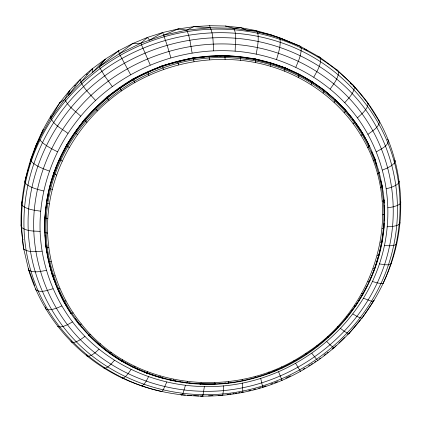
<?xml version="1.0" encoding="UTF-8"?>
<svg xmlns="http://www.w3.org/2000/svg" width="422" height="422" viewBox="0 0 422 422"><rect width="100%" height="100%" fill="white"/><g stroke="black" fill="none" stroke-linecap="round" stroke-linejoin="round"><path stroke-width="0.63" d="M373.153 160.703L374.994 159.326C358.257 112.88 317.903 76.63 270.718 62.91C225.074 49.047 174.581 56.042 133.067 78.983C87.955 104.946 54.238 150.796 46.478 202.65C39.752 245.625 51.748 291.064 79.325 324.776L81.356 323.98C134.054 390.666 236.985 400.441 305.67 353.378C376.814 308.271 406.37 208.895 361.005 135.494C338.302 97.624 298.802 71.107 255.653 62.614C209.502 53.473 160.196 64.234 121.547 90.888C83.704 116.973 56.442 158.355 49.379 203.953C42.743 246.142 54.369 290.79 81.356 323.98M105.431 59.586L105.057 59.27L92.302 68.781L92.218 72.705L105.057 59.27L118.577 50.825L132.772 43.513L147.515 37.405L162.697 32.536L178.19 28.949L193.872 26.665L209.618 25.695L225.301 26.037L240.804 27.683L256.006 30.6L270.792 34.757L279.053 37.605L300.1 46.193L319.676 57.16L337.505 70.295L353.362 85.344L368.221 103.575C401.158 148.998 409.44 210.087 391.384 263.027C373.649 315.355 332.8 358.742 282.038 380.349C231.298 402.06 171.601 401.454 121.647 377.785C77.506 356.711 42.78 317.054 28.691 270.112L28.248 268.234L34.715 285.805M40.111 231.351C38.476 182.278 59.924 133.901 95.546 100.457C132.772 65.774 184.361 47.364 235.144 51.157C282.919 54.892 328.933 79.041 357.418 117.859C380.101 149.072 390.714 188.412 387.201 226.804C379.299 317.576 294.377 388.667 204.396 386.563C160.07 385.966 116.076 368.195 84.949 336.403C57.767 308.371 41.609 270.354 40.111 231.351C33.86 231.034 26.781 231.377 21.533 227.426L21.1 225.612C19.517 166.252 45.919 106.249 92.302 68.781L92.761 69.034M384.099 223.275L383.994 228.128C377.896 298.412 323.326 359.386 255.88 377.664C191.256 396.622 114.13 374.789 75.1 318.436M384.226 220.743L384.532 214.423M380.834 180.975C384.996 196.267 385.033 212.408 383.994 228.128L382.084 228.587M22.746 239.343L22.677 240.645L23.01 239.374M46.473 205.108L46.631 202.491L44.901 217.451L44.711 232.195L45.027 232.643C46.082 261.318 55.092 289.582 70.991 313.477L73.143 312.829M235.144 51.157C235.191 43.666 237.143 35.242 233.788 28.274L225.301 26.037M240.503 60.309L240.371 56.854C151.065 46.077 59.845 111.914 46.668 201.837L46.478 202.65L46.795 203.119L49.379 203.953M242.291 380.924L242.207 379.473M214.845 382.722L214.592 384.22L214.397 383.888L199.184 383.788M93.848 110.015L84.521 119.273L84.764 120.339L86.874 122.348M21.332 223.681L21.1 225.612L23.368 247.271L28.691 270.112C34.003 273.356 40.67 271.293 46.383 270.397M204.396 386.563L203.066 394.654L202.238 396.305L200.128 396.036M384.242 216.402L384.484 214.445M382.084 240.862L383.63 229.584M317.914 360.061L317.845 360.52L316.732 359.481L311.863 353.362M255.653 62.614L255.748 59.207L251.96 58.558M256.212 54.085C257.441 47.174 258.971 40.053 257.8 33.032L256.006 30.6L246.226 30.062L240.804 27.683L233.788 28.274L210.272 27.768L193.872 26.665L186.677 30.11L163.388 35.284L140.806 43.218L119.31 53.794L99.254 66.829L80.977 82.095L64.766 99.318L50.867 118.207L39.478 138.421L30.743 159.621L31.207 161.331C21.865 189.525 19.138 219.756 23.801 249.117C29.102 252.715 36.028 251.501 42.047 251.174M201.078 382.717L200.65 384.22L200.445 383.888M71.893 137.356L66.692 144.804L66.882 145.938L69.224 147.579M178.084 29.466L178.19 28.949L186.677 30.11L210.272 27.768C213.632 34.81 212.925 43.155 213.659 50.782M70.115 90.788L69.503 90.672L68.496 95.356L80.423 79.278L80.961 79.463M22.118 201.014L21.543 203.562L21.981 205.345C27.145 209.65 34.266 210.188 40.654 211.19M374.936 267.712L379.357 253.205M379.636 251.971L381.446 243.953M381.72 242.719L382 241.489L382.105 241.906L381.462 242.159L380.233 242.186M56.4 167.334L53.8 173.379L56.617 175.119M228.502 383.113L228.582 381.636M270.407 66.254L270.718 62.91L255.748 59.207L240.371 56.854M46.668 201.837L47.464 198.667M47.781 197.396L48.256 195.497M52.381 179.007L53.963 172.667M185.443 385.318L183.006 393.367L181.829 395.003L180.843 394.802L185.342 395.092M30.901 160.787L36.878 143.253L34.762 149.868L43.266 129.274M187.368 381.62L186.761 383.113M28.838 167.465L25.209 179.783L26.85 175.135M29.202 166.231L30.11 163.156M30.468 161.921L31.74 157.612L30.743 159.621M276.542 59.47C278.488 52.871 280.862 46.03 280.06 39.056L279.053 37.605L256.834 31.587L233.788 28.274M381.62 242.692L382 241.489M284.634 71.176L285.156 67.921L277.006 65.368M26.834 175.304L24.75 181.449L25.199 183.201C30.247 187.848 37.294 189.267 43.724 190.997M399.302 181.318L398.568 183.243C403.015 217.214 397.403 252.134 383.15 283.241L380.908 283.5L377.199 282.893L372.394 281.485M166.753 382.047L163.203 389.949L161.679 391.532L160.534 391.305M173.801 379.42L173.025 380.892L170.931 379.921M370.178 279.427L369.572 281.569L367.884 281.347M370.664 278.256L371.861 275.334M372.341 274.163L373.064 272.406M373.786 270.655L374.747 268.313L374.857 268.714L373.09 268.65M400.9 202.038L400.161 203.789L397.556 205.44L393.32 206.833L387.871 207.814M295.827 67.198C298.423 61.005 301.598 54.538 301.144 47.649L300.1 46.193L279.053 37.605M298.227 77.326L298.85 75.881L298.94 74.172L285.156 67.921L270.718 62.91M63.711 151.324L66.692 144.804M400.067 222.732L399.339 224.304L396.77 225.585L392.581 226.456L387.201 226.804M360.377 319.865L348.82 333.813L344.363 331.391L340.628 328.506M396.865 243.141L396.168 244.538L393.668 245.467L389.59 245.82L384.342 245.557M160.471 376.129L159.521 377.558M367.156 285.689L363.126 293.575L363.242 293.955L361.638 293.58M391.384 263.027L390.735 264.256L388.346 264.842L384.431 264.705L379.373 263.856M311.072 84.632L311.8 83.255L311.969 81.599L305.982 78.55M148.544 376.762L146.144 381.251L143.897 384.395L142.029 385.893L140.721 385.618M383.15 283.241L383.735 282.165M67.916 133.341C62.029 128.815 54.048 125.223 50.867 118.207L59.629 102.873L64.766 99.318L69.503 90.672M313.783 77.105C316.938 71.387 320.862 65.399 320.752 58.632L319.676 57.16L317.951 56.516M355.804 305.422L357.466 302.732M358.468 301.113L359.133 300.037M359.797 298.961L362.461 294.651M147.468 371.745L146.845 372.747L146.344 373.127L146.107 372.784L148.581 373.38M323.067 93.014L323.896 91.711L324.133 90.118L311.214 81.219L298.94 74.172M131.036 369.493L128.056 373.776L125.323 376.746L123.118 378.117L121.647 377.785M73.006 135.763L73.75 134.697M75.976 131.506L77.463 129.38M79.32 126.721L84.521 119.273M330.168 89C333.797 83.82 338.391 78.402 338.613 71.782L337.505 70.295L336.355 69.662M349.421 314.1L347.543 316.653L347.665 317.022L346.262 316.358M350.919 312.058L352.797 309.505M354.675 306.952L355.429 305.934M134.882 366.285L133.595 367.609L123.324 361.87M334.129 102.382L335.49 100.167L335.348 99.639L334.519 99.202M112.273 86.552L104.614 75.865L99.254 66.829L105.057 59.27M368.411 145.221L369.461 146.297L367.683 147.853M95.546 100.457C90.487 94.581 84.268 89.211 80.977 82.095L92.302 68.781M114.452 360.288L110.907 364.302L107.71 367.045L105.178 368.258L103.554 367.842M344.183 112.653L345.175 111.535L345.539 110.073L341.403 105.996M122.802 359.781L121.351 361.026L109.451 353.05L100.99 346.393M344.769 102.667C348.772 98.057 353.968 93.288 354.496 86.853L353.362 85.344L350.218 83.097M74.631 86.067L75.538 85.128M97.107 106.771L100.837 103.068M101.771 102.14L106.903 97.049L119.716 88.198M353.161 123.725L354.222 122.707L354.765 121.821L354.633 121.314M336.086 345.623L334.029 347.965L330.189 344.969L326.897 341.678M338.882 342.949L344.473 337.6M347.733 334.477L349.131 333.143M380.417 187.437L382.332 186.429L379.178 172.271L379.294 172.74L378.639 173.347L377.405 173.933M111.324 352.259L110.4 353.119L109.715 353.409L109.451 353.05M99.017 349.226L94.939 352.903L91.294 355.366L88.451 356.379L86.684 355.867L86.415 354.881M357.418 117.859C361.696 113.85 367.404 109.804 368.221 103.575C327.957 47.364 255.041 20.393 187.495 31.571C117.079 42.664 54.306 93.557 31.207 161.331C36.102 166.31 42.965 168.6 49.327 171.084M86.373 74.683L87.354 73.818M130.604 74.673L119.31 53.794L132.772 43.513L140.806 43.218L147.515 37.405L149.499 40.164L162.697 32.536L167.096 45.138L170.857 57.751M99.254 66.829L118.577 50.825L118.867 51.199M361.005 135.494L362.129 134.576L362.709 133.758L362.582 133.262L355.952 123.915M100.531 343.751L98.774 344.795L97.624 343.497M319.443 358.874L320.467 358.083M324.033 355.313L326.069 353.731M327.092 352.94L328.11 352.154M332.188 348.989L333.718 347.802M102.794 61.554L103.849 60.768M84.949 336.403L80.37 339.684L76.308 341.815L73.175 342.595L71.271 341.962L71.012 340.987M367.973 134.333C372.436 130.936 378.555 127.666 379.642 121.668L378.476 120.117L379.025 121.278M121.32 87.09L133.067 78.983L140.763 75.475M90.514 334.308L89.411 335.031L88.615 335.237L88.335 334.862L99.998 345.607M303.128 369.271L304.768 368.248M308.603 365.858L310.249 364.835M311.341 364.154L312.438 363.469M314.627 362.108L315.725 361.422M384.674 214.228L382.749 214.861M72.457 321.944L67.425 324.766L62.983 326.517L59.581 327.024L57.545 326.259M376.34 151.825C380.897 149.029 387.327 146.592 388.667 140.848L387.491 139.271M285.889 378.059L290.531 375.791M141.945 74.937L150.828 70.891M152.01 70.347L162.074 65.763L174.639 62.551M163.388 35.284L178.19 28.949M61.744 305.997L56.311 308.303L51.526 309.627L47.886 309.832L45.74 308.92L45.27 306.994M382.464 170.077L387.813 167.814L391.975 165.35L394.523 162.939L395.224 160.829L394.639 160.022M270.782 372.299L269.014 373.027L269.183 373.359L268.761 372.004M273.134 371.334L274.896 370.606M276.072 370.126L277.84 369.398M263.054 386.937L266.082 385.824M270.929 384.046L272.744 383.376M274.564 382.712L277.592 381.599M65.953 300.918L63.69 301.419L61.554 296.808M52.993 288.743C47.654 290.151 41.351 293.016 36.06 290.125L35.754 288.859M386.304 188.824L391.743 187.199L395.973 185.274L398.568 183.243C390.102 118.45 342.078 62.672 280.308 42.364C213.005 19.612 134.982 38.012 83.561 86.637C34.092 132.708 11.246 206.01 31.017 271.362C48.604 331.397 100.937 378.117 161.679 391.532M382.195 201.115L383.461 200.756L384.125 200.292L384.015 199.843L384.141 203.014M59.85 288.337L58.468 288.695L57.497 288.669L57.197 288.258M179.039 61.422L192.859 57.888L200.06 57.36M248.695 390.661L250.568 390.186M253.696 389.39L255.568 388.91M258.697 388.113L260.574 387.639M54.913 275.16L53.478 275.413L52.476 275.318L52.17 274.896L49.464 263.75M227.131 394.507L228.402 394.317M229.679 394.132L230.955 393.942M232.87 393.663L234.147 393.473M235.423 393.288L236.7 393.098M238.615 392.819L239.891 392.629M241.162 392.444L242.945 392.471L242.228 383.055M51.194 261.487L49.722 261.629L48.688 261.461L48.382 261.028M214.397 383.888L215.658 383.788M219.456 383.487L220.722 383.387M224.52 383.086L225.781 382.986M202.676 57.17L204.638 57.028M213.801 56.358L217.731 56.073M219.693 55.931L224.277 55.593L231.356 56.353M201.415 396.116L203.346 396.036M208.5 395.82L213.01 395.636M218.158 395.419L222.689 395.451L223.412 390.498L223.396 385.803M48.741 247.424L47.243 247.44L45.882 246.759L45.476 240.313M59.629 102.873L60.299 102.905M187.273 395.214L191.773 395.504M193.703 395.625L198.846 395.952M47.607 233.065L45.027 232.643C41.683 153.518 101.897 80.317 177.847 62.029C251.211 41.926 336.782 76.06 369.461 146.297M377.226 255.568L378.423 255.653L379.051 255.463L378.94 255.057M189.077 382.981L190.338 383.081M194.131 383.387L195.391 383.487M233.292 56.559L235.223 56.764M245.525 57.867L246.812 58.004M248.743 58.215L250.673 58.421M355.92 305.797L354.411 305.27M47.807 218.538L46.283 218.311L44.901 217.451M174.676 380.86L175.927 381.061M177.177 381.266L178.427 381.467M179.677 381.667L180.927 381.873M182.177 382.074L183.428 382.274M256.834 31.587L270.792 34.757L285.056 40.111L289.207 42.084M160.518 377.526L164.205 378.434M169.117 379.647L172.804 380.56M255.183 58.901L262.041 60.937M263.286 61.306L265.158 61.86M52.317 189.436L50.814 188.956L49.448 187.917M146.107 372.784L159.289 377.221M304.431 48.894L307.147 50.418M363.521 298.254L371.471 301.234L373.544 301.287L374.045 300.353L362.05 318.199L360.182 317.866L357.023 316.416L352.887 313.979M133.347 367.261L144.946 372.283M122.253 361.179L121.098 360.673L122.211 361.274M353.288 86.13L354.422 86.637M284.486 67.589L289.719 70.252M62.266 161.125L59.518 159.173M57.418 151.756C51.241 148.518 44.674 145.395 39.963 140.099L39.478 138.421M224.277 55.593L224.947 56.464L225.09 59.37M98.505 344.431L99.597 345.17M262.447 387.159L262.8 387.417L260.685 378.37M337.252 326.77L338.534 327.562L338.407 327.203M77.448 134.613L74.905 132.255M317.914 346.356L316.885 345.333M311.214 81.219L313.282 82.817M315.872 84.817L317.428 86.014M80.686 116.14C75.158 110.912 68.011 106.397 64.766 99.318M324.133 90.118L333.528 98.337M192.859 57.888L193.434 58.764L194.025 61.649M327.435 336.445L328.596 337.357L328.464 337.004M335.896 100.557L340.485 105.089M82.311 327.636L79.041 324.397L79.325 324.776M97.429 110.902L95.166 108.18M109.018 100.383L107.214 98.046L106.903 97.049M345.539 110.073L349.838 115.691M350.619 116.715L351.399 117.738M352.57 119.268L353.356 120.291M70.701 313.092L70.991 313.477M305.67 353.378L306.557 354.496L306.409 354.153M162.074 65.763L163.583 69.451M121.547 90.888L119.637 87.86M63.395 301.018L66.924 306.219M281.833 380.043L282.038 380.349L278.573 371.808M367.066 102.045L378.138 119.579M293.86 360.53L294.598 361.744L294.445 361.401M295.695 363.442L300.448 371.355L300.385 370.975M134.898 82.522L133.067 78.983M186.677 30.11C190.042 37.215 190.58 45.344 192.115 52.982M255.711 377.331L255.88 377.664L255.626 376.255M362.582 133.262L365.083 138.384M140.806 43.218L150.237 65.014M371.508 151.735L374.878 158.846L379.294 172.74M281.954 367.704L282.112 368.042L281.532 366.755M147.452 72.088L148.955 75.353M59.449 291.992L61.026 295.6M177.599 61.454L178.654 64.872M52.17 274.896L55.124 281.917M208.959 56.332L209.549 59.813M209.618 25.695L210.272 27.768M376.719 165.862L374.878 158.846L374.994 159.326M118.577 50.825L119.31 53.794M382.332 186.429L382.226 185.97L382.39 188.597M23.368 247.271L23.801 249.117M147.515 37.405L147.61 37.869M45.882 246.759L47.032 252.446M47.67 255.611L47.923 256.871M80.423 79.278L80.977 82.095M384.236 210.594L384.563 213.79L384.242 205.551M45.149 235.154L45.354 238.377M50.862 115.776L50.867 118.207M46.283 218.311C43.608 261.018 59.491 304.389 89.411 335.031C118.461 364.935 159.363 382.184 200.883 383.793C284.766 388.309 367.24 325.689 381.462 242.159C389.047 200.798 379.241 156.594 354.222 122.707C327.641 86.473 285.13 63.358 240.624 58.69C146.054 47.248 51.152 121.874 46.283 218.311M28.654 208.879C24.523 257.399 42.126 307.063 76.308 341.815C109.435 375.374 156.082 394.095 203.066 394.654C291.08 396.432 375.606 332.351 393.668 245.467C403.722 198.846 393.62 148.417 365.6 109.725C335.453 68.243 286.533 42.327 235.655 38.223C181.507 34.04 126.436 53.657 86.795 90.714C54.195 121.605 32.663 164.01 28.654 208.879M34.256 210.267C30.141 257.462 47.174 305.813 80.37 339.684C112.59 372.436 158.034 390.725 203.81 391.299C289.629 393.093 372.088 330.574 389.59 245.82C399.317 200.429 389.401 151.35 362.044 113.745C332.652 73.475 285.05 48.377 235.587 44.447C182.963 40.443 129.48 59.513 90.936 95.488C59.228 125.487 38.238 166.664 34.256 210.267"/></g></svg>
